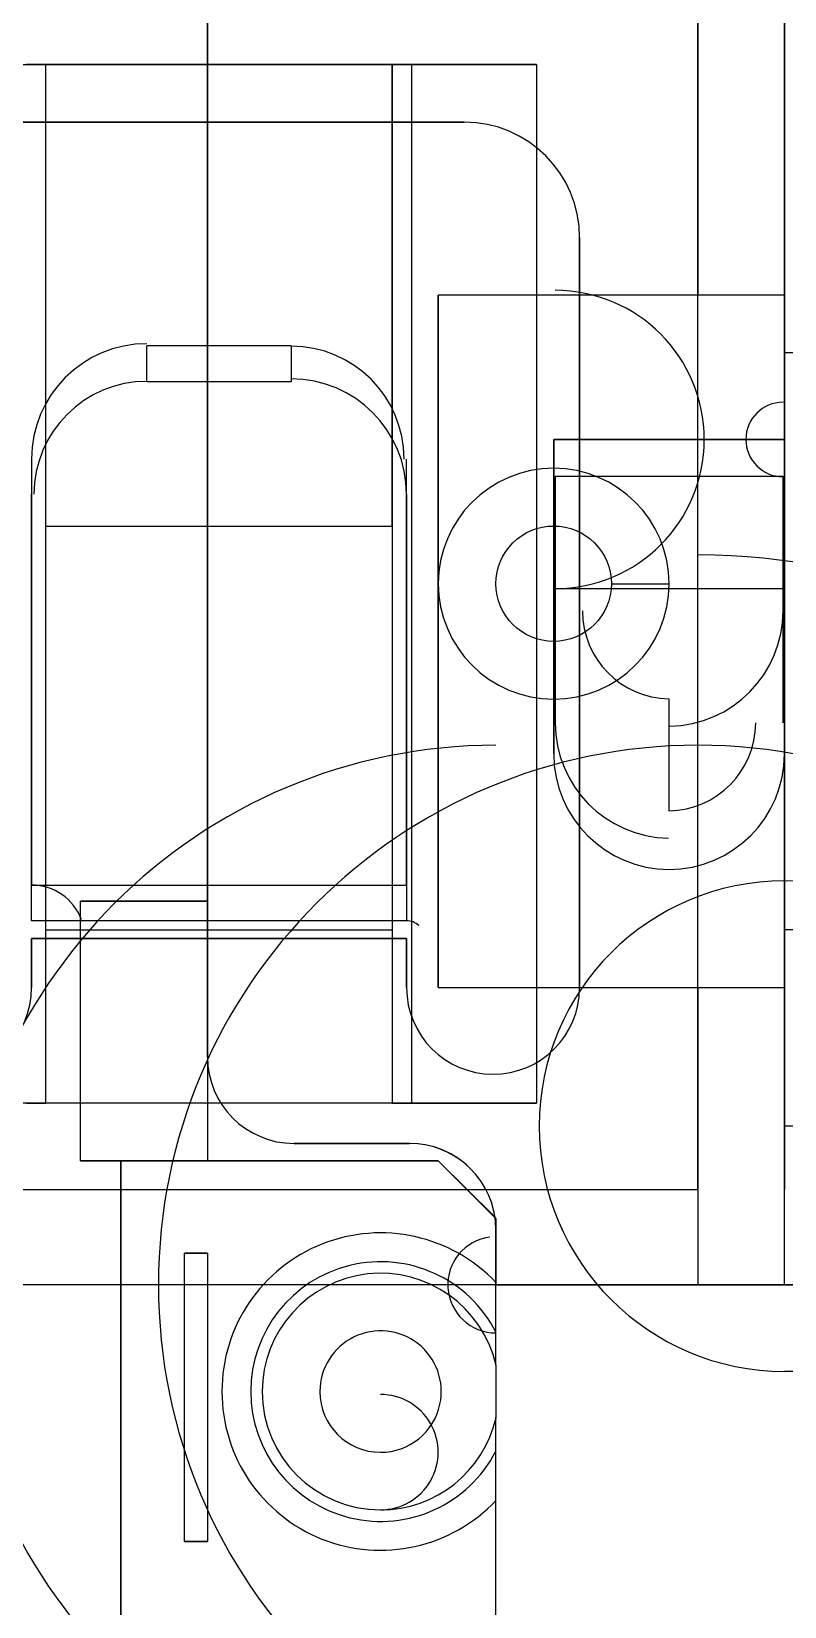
# Model space of a CAD drawing. Header units: millimetres. Extents: x 8.2 to 62.6, y 389.2 to 443.4.
# Drawn here: x 55.182 to 56.487, y 422.513 to 425.242 of the extents above; entities that cross this region are included whole.
import ezdxf

# ---------------------------------------------------------------- set-up
doc = ezdxf.new("R2010")
doc.units = ezdxf.units.MM
doc.layers.add('Feature', color=7, linetype='CONTINUOUS')

msp = doc.modelspace()

# ---------------------------------------------------------------- linework, layer by layer
at = {"layer": 'Feature'}
for p, q in [((56.3368, 423.235, -57.5983), (56.3368, 429.335, -57.5983)), ((56.3368, 423.235, -57.5983), (56.3368, 429.335, -57.5983)), ((56.4868, 429.335, -57.7483), (56.4868, 423.235, -57.7483)), ((56.4868, 429.335, -57.7483), (56.4868, 423.235, -57.7483)), ((56.3368, 427.785, -60.1183), (56.3368, 424.785, -60.1183)), ((56.3368, 427.785, -60.1183), (56.3368, 424.785, -60.1183)), ((56.4868, 424.785, -59.9683), (56.4868, 427.785, -59.9683)), ((56.4868, 424.785, -59.9683), (56.4868, 427.785, -59.9683)), ((56.4868, 424.685, -59.4533), (56.4868, 425.935, -59.4533)), ((56.4868, 424.685, -58.2533), (56.4868, 425.935, -58.2533)), ((56.4868, 424.685, -59.4533), (56.4868, 425.935, -59.4533)), ((56.4868, 424.685, -58.2533), (56.4868, 425.935, -58.2533)), ((55.4868, 423.735, -60.1183), (55.4868, 425.51, -60.1183)), ((55.4868, 423.735, -60.1183), (55.4868, 425.51, -60.1183)), ((55.4868, 423.465, -60.4333), (55.4868, 425.335, -60.4333)), ((55.4868, 423.735, -60.1683), (55.4868, 425.335, -60.1683)), ((55.4868, 423.465, -60.4333), (55.4868, 425.335, -60.4333)), ((55.4868, 423.735, -60.1683), (55.4868, 425.335, -60.1683)), ((55.4868, 425.335, -60.1333), (55.4868, 423.735, -60.1333)), ((55.4868, 425.335, -60.1333), (55.4868, 423.735, -60.1333)), ((54.9568, 425.185, -57.5983), (56.0568, 425.185, -57.5983)), ((54.9568, 425.185, -57.5983), (56.0568, 425.185, -57.5983)), ((55.2068, 425.185, -58.1983), (55.1734, 425.185, -57.7976)), ((55.2068, 425.185, -58.1983), (55.1734, 425.185, -57.7976)), ((55.2068, 424.385, -58.1983), (55.2068, 425.185, -58.1983)), ((55.2068, 425.185, -58.1983), (55.2068, 425.185, -58.5033)), ((55.8068, 425.185, -58.5033), (55.2068, 425.185, -58.5033)), ((55.8068, 425.185, -58.5033), (55.2068, 425.185, -58.5033)), ((55.2068, 424.385, -58.5033), (55.2068, 425.185, -58.5033)), ((55.2068, 425.185, -58.1983), (55.2068, 425.185, -58.5033)), ((55.2068, 424.385, -58.1983), (55.2068, 425.185, -58.1983)), ((55.2068, 424.385, -58.5033), (55.2068, 425.185, -58.5033)), ((55.8402, 425.185, -57.7976), (55.8068, 425.185, -58.1983)), ((55.8068, 424.385, -58.1983), (55.8068, 425.185, -58.1983)), ((55.8068, 425.185, -58.1983), (55.8068, 425.185, -58.5033)), ((55.8402, 425.185, -57.7976), (55.8068, 425.185, -58.1983)), ((55.8068, 424.385, -58.1983), (55.8068, 425.185, -58.1983)), ((55.8068, 425.185, -58.1983), (55.8068, 425.185, -58.5033)), ((55.8068, 425.185, -58.5033), (55.8068, 424.385, -58.5033)), ((55.8068, 425.185, -58.5033), (55.8068, 424.385, -58.5033)), ((56.0568, 425.185, -57.5983), (55.8402, 425.185, -57.7976)), ((55.8402, 425.185, -57.7976), (55.8402, 423.385, -57.7976)), ((55.8402, 425.185, -57.7976), (55.8402, 423.385, -57.7976)), ((56.0568, 425.185, -57.5983), (55.8402, 425.185, -57.7976)), ((56.0568, 425.185, -57.5983), (56.0568, 423.385, -57.5983)), ((56.0568, 425.185, -57.5983), (56.0568, 423.385, -57.5983)), ((55.9318, 425.085, -57.5733), (55.0818, 425.085, -57.5733)), ((55.0818, 425.085, -57.2733), (55.9318, 425.085, -57.2733)), ((55.9318, 425.085, -57.5733), (55.0818, 425.085, -57.5733)), ((55.0818, 425.085, -57.2733), (55.9318, 425.085, -57.2733)), ((55.9318, 425.085, -57.2733), (55.9318, 425.085, -57.5733)), ((55.9318, 425.085, -57.2733), (55.9318, 425.085, -57.5733)), ((56.1318, 423.585, -57.5733), (56.1318, 424.885, -57.5733)), ((56.1318, 424.885, -57.2733), (56.1318, 423.585, -57.2733)), ((56.1318, 423.585, -57.5733), (56.1318, 424.885, -57.5733)), ((56.1318, 424.885, -57.2733), (56.1318, 423.585, -57.2733)), ((56.1318, 424.885, -57.2733), (56.1318, 424.885, -57.5733)), ((56.1318, 424.885, -57.2733), (56.1318, 424.885, -57.5733)), ((56.3368, 424.785, -60.1183), (55.8868, 424.785, -60.1183)), ((55.8868, 424.785, -60.1183), (55.8868, 423.585, -60.1183)), ((55.8868, 424.285, -59.7233), (55.8868, 424.785, -59.7233)), ((56.4868, 424.785, -59.7233), (55.8868, 424.785, -59.7233)), ((55.8868, 424.785, -60.1183), (55.8868, 423.585, -60.1183)), ((55.8868, 424.785, -59.7233), (55.8868, 424.785, -60.1183)), ((55.8868, 424.285, -59.7233), (55.8868, 424.785, -59.7233)), ((55.8868, 424.785, -59.7233), (55.8868, 424.785, -60.1183)), ((56.3368, 424.785, -60.1183), (55.8868, 424.785, -60.1183)), ((56.4868, 424.785, -59.7233), (55.8868, 424.785, -59.7233)), ((56.4868, 424.785, -59.7233), (56.4868, 423.585, -59.7233)), ((56.4868, 424.785, -59.7233), (56.4868, 424.785, -59.9683)), ((56.4868, 424.785, -59.7233), (56.4868, 423.585, -59.7233)), ((56.4868, 424.785, -59.7233), (56.4868, 424.785, -59.9683)), ((55.6318, 424.697, -57.4798), (55.3818, 424.697, -57.4798)), ((55.3818, 424.635, -57.7733), (55.3818, 424.697, -57.4798)), ((55.6318, 424.697, -57.4798), (55.3818, 424.697, -57.4798)), ((55.3818, 424.635, -57.7733), (55.3818, 424.697, -57.4798)), ((55.6318, 424.697, -57.4798), (55.6318, 424.635, -57.7733)), ((55.6318, 424.697, -57.4798), (55.6318, 424.635, -57.7733)), ((56.4868, 424.685, -59.4033), (56.4868, 424.685, -59.4533)), ((56.4868, 423.685, -59.4033), (56.4868, 424.685, -59.4033)), ((56.4868, 423.685, -58.3033), (56.4868, 424.685, -58.3033)), ((56.4868, 424.685, -58.3033), (56.4868, 424.685, -58.2533)), ((57.8618, 424.685, -59.4533), (56.4868, 424.685, -59.4533)), ((57.9118, 424.685, -59.4033), (56.4868, 424.685, -59.4033)), ((56.4868, 424.685, -59.4033), (56.4868, 424.685, -59.4533)), ((57.8618, 424.685, -59.4533), (56.4868, 424.685, -59.4533)), ((56.4868, 423.685, -59.4033), (56.4868, 424.685, -59.4033)), ((57.9118, 424.685, -59.4033), (56.4868, 424.685, -59.4033)), ((57.9118, 424.685, -58.3033), (56.4868, 424.685, -58.3033)), ((56.4868, 423.685, -58.3033), (56.4868, 424.685, -58.3033)), ((56.4868, 424.685, -58.3033), (56.4868, 424.685, -58.2533)), ((57.9118, 424.685, -58.3033), (56.4868, 424.685, -58.3033)), ((57.8618, 424.685, -58.2533), (56.4868, 424.685, -58.2533)), ((57.8618, 424.685, -58.2533), (56.4868, 424.685, -58.2533)), ((55.6318, 424.635, -57.7733), (55.3818, 424.635, -57.7733)), ((55.6318, 424.635, -57.7733), (55.3818, 424.635, -57.7733)), ((56.0893, 424.535, -60.4333), (56.0868, 424.535, -60.4333)), ((56.0868, 424.535, -60.4333), (56.0868, 423.99, -60.4333)), ((56.0868, 423.99, -60.1333), (56.0868, 424.535, -60.1333)), ((56.0868, 424.535, -60.1333), (56.0893, 424.535, -60.1333)), ((56.0868, 424.535, -60.1333), (56.0893, 424.535, -60.1333)), ((56.0868, 424.535, -60.1333), (56.0868, 424.535, -60.4333)), ((56.0893, 424.535, -60.4333), (56.0868, 424.535, -60.4333)), ((56.0868, 424.535, -60.1333), (56.0868, 424.535, -60.4333)), ((56.0868, 423.99, -60.1333), (56.0868, 424.535, -60.1333)), ((56.0868, 424.535, -60.4333), (56.0868, 423.99, -60.4333)), ((56.4843, 424.535, -60.4333), (56.0893, 424.535, -60.4333)), ((56.0893, 424.535, -60.1333), (56.4843, 424.535, -60.1333)), ((56.0893, 424.535, -60.1333), (56.0893, 424.535, -60.4333)), ((56.4843, 424.535, -60.4333), (56.0893, 424.535, -60.4333)), ((56.0893, 424.535, -60.1333), (56.0893, 424.535, -60.4333)), ((56.0893, 424.535, -60.1333), (56.4843, 424.535, -60.1333)), ((56.4868, 424.535, -60.4333), (56.4843, 424.535, -60.4333)), ((56.4843, 424.535, -60.1333), (56.4868, 424.535, -60.1333)), ((56.4868, 424.535, -60.4333), (56.4843, 424.535, -60.4333)), ((56.4843, 424.535, -60.1333), (56.4868, 424.535, -60.1333)), ((56.4843, 424.535, -60.1333), (56.4843, 424.535, -60.4333)), ((56.4843, 424.535, -60.1333), (56.4843, 424.535, -60.4333)), ((56.4868, 423.99, -60.4333), (56.4868, 424.535, -60.4333)), ((56.4868, 424.535, -60.1333), (56.4868, 423.99, -60.1333)), ((56.4868, 424.535, -60.1333), (56.4868, 423.99, -60.1333)), ((56.4868, 424.535, -60.1333), (56.4868, 424.535, -60.4333)), ((56.4868, 423.99, -60.4333), (56.4868, 424.535, -60.4333)), ((56.4868, 424.535, -60.1333), (56.4868, 424.535, -60.4333)), ((55.1818, 424.501, -57.4386), (55.1818, 423.762, -57.283)), ((55.1818, 424.501, -57.4386), (55.1818, 424.44, -57.7321)), ((55.1818, 424.501, -57.4386), (55.1818, 423.762, -57.283)), ((55.1818, 424.501, -57.4386), (55.1818, 424.44, -57.7321)), ((55.8318, 423.762, -57.283), (55.8318, 424.501, -57.4386)), ((55.8318, 424.44, -57.7321), (55.8318, 424.501, -57.4386)), ((55.8318, 423.762, -57.283), (55.8318, 424.501, -57.4386)), ((55.8318, 424.44, -57.7321), (55.8318, 424.501, -57.4386)), ((56.4843, 424.471, -60.1097), (56.0893, 424.471, -60.1097)), ((56.0893, 424.471, -60.1097), (56.0893, 424.238, -59.9126)), ((56.0893, 424.471, -60.1097), (56.0893, 424.238, -59.9126)), ((56.4843, 424.471, -60.1097), (56.0893, 424.471, -60.1097)), ((56.4843, 424.238, -59.9126), (56.4843, 424.471, -60.1097)), ((56.4843, 424.238, -59.9126), (56.4843, 424.471, -60.1097)), ((55.1818, 423.701, -57.5765), (55.1818, 424.44, -57.7321)), ((55.1818, 423.701, -57.5765), (55.1818, 424.44, -57.7321)), ((55.8318, 424.44, -57.7321), (55.8318, 423.701, -57.5765)), ((55.8318, 424.44, -57.7321), (55.8318, 423.701, -57.5765)), ((55.2068, 423.685, -58.1983), (55.2068, 424.385, -58.1983)), ((55.2068, 424.385, -58.5033), (55.8068, 424.385, -58.5033)), ((55.2068, 424.385, -58.1983), (55.2068, 424.385, -58.5033)), ((55.2068, 424.385, -58.5033), (55.8068, 424.385, -58.5033)), ((55.2068, 424.385, -58.1983), (55.2068, 424.385, -58.5033)), ((55.2068, 424.385, -58.1983), (55.8068, 424.385, -58.1983)), ((55.2068, 424.385, -58.1983), (55.8068, 424.385, -58.1983)), ((55.2068, 423.685, -58.1983), (55.2068, 424.385, -58.1983)), ((55.8068, 424.385, -58.1983), (55.8068, 423.685, -58.1983)), ((55.8068, 424.385, -58.5033), (55.8068, 424.385, -58.1983)), ((55.8068, 424.385, -58.5033), (55.8068, 424.385, -58.1983)), ((55.8068, 424.385, -58.1983), (55.8068, 423.685, -58.1983)), ((55.8868, 423.585, -59.7233), (55.8868, 424.285, -59.7233)), ((55.8868, 423.585, -59.7233), (55.8868, 424.285, -59.7233)), ((56.1868, 424.285, -59.3683), (56.2868, 424.285, -59.4683)), ((56.1868, 424.285, -59.3683), (56.2868, 424.285, -59.4683)), ((56.0893, 424.044, -60.1415), (56.0893, 424.277, -60.3386)), ((56.0893, 424.044, -60.1415), (56.0893, 424.277, -60.3386)), ((56.0893, 424.277, -60.3386), (56.4843, 424.277, -60.3386)), ((56.0893, 424.277, -60.3386), (56.4843, 424.277, -60.3386)), ((56.4843, 424.277, -60.3386), (56.4843, 424.044, -60.1415)), ((56.4843, 424.277, -60.3386), (56.4843, 424.044, -60.1415)), ((56.0893, 424.238, -59.9126), (56.0893, 424.044, -60.1415)), ((56.0893, 424.238, -59.9126), (56.0893, 424.044, -60.1415)), ((56.4843, 424.044, -60.1415), (56.4843, 424.238, -59.9126)), ((56.4843, 424.044, -60.1415), (56.4843, 424.238, -59.9126)), ((56.0868, 424.085, -59.7233), (56.0868, 424.085, -59.4683)), ((56.0868, 424.085, -59.7233), (56.0868, 424.085, -59.4683)), ((56.2868, 423.891, -60.0123), (56.2868, 424.085, -59.7833)), ((56.2868, 423.891, -60.0123), (56.2868, 424.085, -59.7833)), ((56.0868, 423.99, -60.4333), (56.0868, 423.99, -60.1333)), ((56.0868, 423.99, -60.4333), (56.0868, 423.99, -60.1333)), ((56.4868, 423.99, -60.1333), (56.4868, 423.99, -60.4333)), ((56.4868, 423.99, -60.1333), (56.4868, 423.99, -60.4333)), ((55.1818, 423.701, -57.5765), (55.1818, 423.762, -57.283)), ((55.8318, 423.762, -57.283), (55.1818, 423.762, -57.283)), ((55.8318, 423.762, -57.283), (55.1818, 423.762, -57.283)), ((55.1818, 423.701, -57.5765), (55.1818, 423.762, -57.283)), ((55.8318, 423.762, -57.283), (55.8318, 423.701, -57.5765)), ((55.8318, 423.762, -57.283), (55.8318, 423.701, -57.5765)), ((55.4868, 423.735, -60.0233), (55.2668, 423.735, -60.0233)), ((55.2668, 423.735, -60.1683), (55.2668, 423.735, -60.0233)), ((55.2668, 423.735, -60.1683), (55.4868, 423.735, -60.1683)), ((55.2668, 423.735, -60.1683), (55.4868, 423.735, -60.1683)), ((55.2668, 423.285, -60.1683), (55.2668, 423.735, -60.1683)), ((55.2668, 423.285, -60.0233), (55.2668, 423.735, -60.0233)), ((55.4868, 423.735, -60.0233), (55.2668, 423.735, -60.0233)), ((55.2668, 423.285, -60.1683), (55.2668, 423.735, -60.1683)), ((55.2668, 423.735, -60.1683), (55.2668, 423.735, -60.0233)), ((55.2668, 423.285, -60.0233), (55.2668, 423.735, -60.0233)), ((55.4868, 423.735, -60.1333), (55.4868, 423.465, -60.1333)), ((55.4868, 423.735, -60.1683), (55.4868, 423.735, -60.1333)), ((55.4868, 423.735, -60.1333), (55.4868, 423.735, -60.1183)), ((55.4868, 423.735, -60.1183), (55.4868, 423.735, -60.0233)), ((55.4868, 423.735, -60.1683), (55.4868, 423.735, -60.1333)), ((55.4868, 423.735, -60.1333), (55.4868, 423.735, -60.1183)), ((55.4868, 423.735, -60.1333), (55.4868, 423.465, -60.1333)), ((55.4868, 423.735, -60.1183), (55.4868, 423.285, -60.1183)), ((55.4868, 423.735, -60.0233), (55.4868, 423.285, -60.0233)), ((55.4868, 423.735, -60.0233), (55.4868, 423.285, -60.0233)), ((55.4868, 423.735, -60.1183), (55.4868, 423.735, -60.0233)), ((55.4868, 423.735, -60.1183), (55.4868, 423.285, -60.1183)), ((55.8318, 423.701, -57.5765), (55.1818, 423.701, -57.5765)), ((55.8318, 423.701, -57.5765), (55.1818, 423.701, -57.5765)), ((55.2068, 423.385, -58.1983), (55.2068, 423.685, -58.1983)), ((55.2068, 423.685, -58.5033), (55.8068, 423.685, -58.5033)), ((55.2068, 423.385, -58.5033), (55.2068, 423.685, -58.5033)), ((55.2068, 423.685, -58.1983), (55.8068, 423.685, -58.1983)), ((55.2068, 423.685, -58.1983), (55.8068, 423.685, -58.1983)), ((55.2068, 423.685, -58.1983), (55.2068, 423.685, -58.5033)), ((55.2068, 423.685, -58.5033), (55.8068, 423.685, -58.5033)), ((55.2068, 423.685, -58.1983), (55.2068, 423.685, -58.5033)), ((55.2068, 423.385, -58.1983), (55.2068, 423.685, -58.1983)), ((55.2068, 423.385, -58.5033), (55.2068, 423.685, -58.5033)), ((55.8068, 423.685, -58.1983), (55.8068, 423.385, -58.1983)), ((55.8068, 423.685, -58.5033), (55.8068, 423.385, -58.5033)), ((55.8068, 423.685, -58.5033), (55.8068, 423.685, -58.1983)), ((55.8068, 423.685, -58.1983), (55.8068, 423.385, -58.1983)), ((55.8068, 423.685, -58.5033), (55.8068, 423.685, -58.1983)), ((55.8068, 423.685, -58.5033), (55.8068, 423.385, -58.5033)), ((56.4868, 423.685, -59.4533), (56.4868, 423.685, -59.4033)), ((56.4868, 423.345, -59.4533), (56.4868, 423.685, -59.4533)), ((56.4868, 423.345, -58.2533), (56.4868, 423.685, -58.2533)), ((56.4868, 423.685, -58.2533), (56.4868, 423.685, -58.3033)), ((57.9118, 423.685, -59.4033), (56.4868, 423.685, -59.4033)), ((57.8618, 423.685, -59.4533), (56.4868, 423.685, -59.4533)), ((56.4868, 423.685, -59.4533), (56.4868, 423.685, -59.4033)), ((57.9118, 423.685, -59.4033), (56.4868, 423.685, -59.4033)), ((56.4868, 423.345, -59.4533), (56.4868, 423.685, -59.4533)), ((57.8618, 423.685, -59.4533), (56.4868, 423.685, -59.4533)), ((56.4868, 423.345, -58.2533), (56.4868, 423.685, -58.2533)), ((57.8618, 423.685, -58.2533), (56.4868, 423.685, -58.2533)), ((57.9118, 423.685, -58.3033), (56.4868, 423.685, -58.3033)), ((56.4868, 423.685, -58.2533), (56.4868, 423.685, -58.3033)), ((57.8618, 423.685, -58.2533), (56.4868, 423.685, -58.2533)), ((57.9118, 423.685, -58.3033), (56.4868, 423.685, -58.3033)), ((55.1818, 423.585, -57.5733), (55.1818, 423.67, -57.5733)), ((55.1818, 423.67, -57.5733), (55.8318, 423.67, -57.5733)), ((55.8318, 423.67, -57.2733), (55.1818, 423.67, -57.2733)), ((55.1818, 423.67, -57.2733), (55.1818, 423.585, -57.2733)), ((55.1818, 423.67, -57.2733), (55.1818, 423.585, -57.2733)), ((55.1818, 423.67, -57.2733), (55.1818, 423.67, -57.5733)), ((55.1818, 423.585, -57.5733), (55.1818, 423.67, -57.5733)), ((55.1818, 423.67, -57.2733), (55.1818, 423.67, -57.5733)), ((55.8318, 423.67, -57.2733), (55.1818, 423.67, -57.2733)), ((55.1818, 423.67, -57.5733), (55.8318, 423.67, -57.5733)), ((55.8318, 423.67, -57.5733), (55.8318, 423.585, -57.5733)), ((55.8318, 423.585, -57.2733), (55.8318, 423.67, -57.2733)), ((55.8318, 423.67, -57.2733), (55.8318, 423.67, -57.5733)), ((55.8318, 423.67, -57.5733), (55.8318, 423.585, -57.5733)), ((55.8318, 423.67, -57.2733), (55.8318, 423.67, -57.5733)), ((55.8318, 423.585, -57.2733), (55.8318, 423.67, -57.2733)), ((55.1818, 423.585, -57.2733), (55.1818, 423.585, -57.5733)), ((55.1818, 423.585, -57.2733), (55.1818, 423.585, -57.5733)), ((55.8318, 423.585, -57.2733), (55.8318, 423.585, -57.5733)), ((55.8318, 423.585, -57.2733), (55.8318, 423.585, -57.5733)), ((55.8868, 423.585, -60.1183), (56.3368, 423.585, -60.1183)), ((55.8868, 423.585, -59.7233), (56.4868, 423.585, -59.7233)), ((55.8868, 423.585, -60.1183), (56.3368, 423.585, -60.1183)), ((55.8868, 423.585, -60.1183), (55.8868, 423.585, -59.7233)), ((55.8868, 423.585, -59.7233), (56.4868, 423.585, -59.7233)), ((55.8868, 423.585, -60.1183), (55.8868, 423.585, -59.7233)), ((56.1318, 423.585, -57.2733), (56.1318, 423.585, -57.5733)), ((56.1318, 423.585, -57.2733), (56.1318, 423.585, -57.5733)), ((56.3368, 423.585, -60.1183), (56.3368, 423.07, -60.1183)), ((56.3368, 423.585, -60.1183), (56.3368, 423.07, -60.1183)), ((56.4868, 423.07, -59.9683), (56.4868, 423.585, -59.9683)), ((56.4868, 423.585, -59.7233), (56.4868, 423.585, -59.9683)), ((56.4868, 423.585, -59.7233), (56.4868, 423.585, -59.9683)), ((56.4868, 423.07, -59.9683), (56.4868, 423.585, -59.9683)), ((55.4868, 423.465, -60.4333), (55.4868, 423.465, -60.1333)), ((55.4868, 423.465, -60.4333), (55.4868, 423.465, -60.1333)), ((56.0568, 423.385, -57.5983), (54.9568, 423.385, -57.5983)), ((56.0568, 423.385, -57.5983), (54.9568, 423.385, -57.5983)), ((55.1734, 423.385, -57.7976), (55.2068, 423.385, -58.1983)), ((55.1734, 423.385, -57.7976), (55.2068, 423.385, -58.1983)), ((55.8068, 423.385, -58.5033), (55.2068, 423.385, -58.5033)), ((55.2068, 423.385, -58.5033), (55.2068, 423.385, -58.1983)), ((55.8068, 423.385, -58.5033), (55.2068, 423.385, -58.5033)), ((55.2068, 423.385, -58.5033), (55.2068, 423.385, -58.1983)), ((55.8068, 423.385, -58.1983), (55.8402, 423.385, -57.7976)), ((55.8068, 423.385, -58.1983), (55.8402, 423.385, -57.7976)), ((55.8068, 423.385, -58.1983), (55.8068, 423.385, -58.5033)), ((55.8068, 423.385, -58.1983), (55.8068, 423.385, -58.5033)), ((55.8402, 423.385, -57.7976), (56.0568, 423.385, -57.5983)), ((55.8402, 423.385, -57.7976), (56.0568, 423.385, -57.5983)), ((57.8618, 423.345, -59.4533), (56.4868, 423.345, -59.4533)), ((57.8618, 423.345, -59.4533), (56.4868, 423.345, -59.4533)), ((57.8618, 423.345, -58.2533), (56.4868, 423.345, -58.2533)), ((57.8618, 423.345, -58.2533), (56.4868, 423.345, -58.2533)), ((55.8368, 423.315, -60.4333), (55.6368, 423.315, -60.4333)), ((55.6368, 423.315, -60.1333), (55.8368, 423.315, -60.1333)), ((55.6368, 423.315, -60.1333), (55.8368, 423.315, -60.1333)), ((55.6368, 423.315, -60.4333), (55.6368, 423.315, -60.1333)), ((55.8368, 423.315, -60.4333), (55.6368, 423.315, -60.4333)), ((55.6368, 423.315, -60.4333), (55.6368, 423.315, -60.1333)), ((55.8368, 423.315, -60.4333), (55.8368, 423.315, -60.1333)), ((55.8368, 423.315, -60.4333), (55.8368, 423.315, -60.1333)), ((55.3368, 423.285, -60.1683), (55.2668, 423.285, -60.1683)), ((55.2668, 423.285, -60.0233), (55.4868, 423.285, -60.0233)), ((55.3368, 423.285, -60.1683), (55.2668, 423.285, -60.1683)), ((55.2668, 423.285, -60.1683), (55.2668, 423.285, -60.0233)), ((55.2668, 423.285, -60.0233), (55.4868, 423.285, -60.0233)), ((55.2668, 423.285, -60.1683), (55.2668, 423.285, -60.0233)), ((55.3368, 423.285, -60.1683), (55.3368, 422.135, -60.1683)), ((55.3368, 422.135, -60.3683), (55.3368, 423.285, -60.3683)), ((55.8868, 423.285, -60.3683), (55.3368, 423.285, -60.3683)), ((55.3368, 423.285, -60.3683), (55.3368, 423.285, -60.1683)), ((55.3368, 422.135, -60.3683), (55.3368, 423.285, -60.3683)), ((55.3368, 423.285, -60.1683), (55.3368, 422.135, -60.1683)), ((55.8868, 423.285, -60.3683), (55.3368, 423.285, -60.3683)), ((55.3368, 423.285, -60.3683), (55.3368, 423.285, -60.1683)), ((55.4868, 423.285, -60.1183), (55.8868, 423.285, -60.1183)), ((55.4868, 423.285, -60.0233), (55.4868, 423.285, -60.1183)), ((55.4868, 423.285, -60.1183), (55.8868, 423.285, -60.1183)), ((55.4868, 423.285, -60.0233), (55.4868, 423.285, -60.1183)), ((55.9853, 423.187, -60.3683), (55.8868, 423.285, -60.3683)), ((55.9853, 423.187, -60.3683), (55.8868, 423.285, -60.3683)), ((55.8868, 423.285, -60.1183), (55.8868, 423.285, -60.3683)), ((55.8868, 423.285, -60.1183), (55.9868, 423.185, -60.1183)), ((55.8868, 423.285, -60.1183), (55.9868, 423.185, -60.1183)), ((55.8868, 423.285, -60.1183), (55.8868, 423.285, -60.3683)), ((54.7868, 423.235, -57.5983), (56.3368, 423.235, -57.5983)), ((54.7868, 423.235, -57.5983), (56.3368, 423.235, -57.5983)), ((55.9868, 423.185, -60.1333), (55.9853, 423.187, -60.1333)), ((55.9853, 423.187, -60.3683), (55.9853, 423.187, -60.1333)), ((55.9853, 423.187, -60.3683), (55.9853, 423.187, -60.1333)), ((55.9868, 423.185, -60.1333), (55.9853, 423.187, -60.1333)), ((55.9868, 423.185, -60.1333), (55.9868, 423.07, -60.1333)), ((55.9868, 423.185, -60.1333), (55.9868, 423.185, -60.1183)), ((55.9868, 423.07, -60.1183), (55.9868, 423.185, -60.1183)), ((55.9868, 423.185, -60.1333), (55.9868, 423.07, -60.1333)), ((55.9868, 423.185, -60.1333), (55.9868, 423.185, -60.1183)), ((55.9868, 423.07, -60.1183), (55.9868, 423.185, -60.1183)), ((55.9868, 423.165, -60.4333), (55.9868, 423.07, -60.4333)), ((55.9868, 423.074, -60.3683), (55.9868, 423.165, -60.3683)), ((55.9868, 423.165, -60.3683), (55.9868, 423.165, -60.4333)), ((55.9868, 423.165, -60.4333), (55.9868, 423.07, -60.4333)), ((55.9868, 423.165, -60.3683), (55.9868, 423.165, -60.4333)), ((55.9868, 423.074, -60.3683), (55.9868, 423.165, -60.3683)), ((55.4468, 423.125, -59.3233), (55.4468, 423.125, -59.5033)), ((55.4468, 423.125, -59.3233), (55.4868, 423.125, -59.3233)), ((55.4868, 423.125, -59.5033), (55.4468, 423.125, -59.5033)), ((55.4468, 422.625, -59.3233), (55.4468, 423.125, -59.3233)), ((55.4468, 423.125, -59.3233), (55.4468, 423.125, -59.5033)), ((55.4468, 422.625, -59.5033), (55.4468, 423.125, -59.5033)), ((55.4468, 422.625, -59.3233), (55.4468, 423.125, -59.3233)), ((55.4468, 423.125, -59.3233), (55.4868, 423.125, -59.3233)), ((55.4468, 422.625, -59.5033), (55.4468, 423.125, -59.5033)), ((55.4868, 423.125, -59.5033), (55.4468, 423.125, -59.5033)), ((55.4868, 423.125, -59.3233), (55.4868, 423.125, -59.5033)), ((55.4868, 423.125, -59.3233), (55.4868, 422.625, -59.3233)), ((55.4868, 423.125, -59.5033), (55.4868, 422.625, -59.5033)), ((55.4868, 423.125, -59.3233), (55.4868, 423.125, -59.5033)), ((55.4868, 423.125, -59.3233), (55.4868, 422.625, -59.3233)), ((55.4868, 423.125, -59.5033), (55.4868, 422.625, -59.5033)), ((61.0368, 423.07, -57.5733), (54.3368, 423.07, -57.5733)), ((61.3368, 423.07, -57.2733), (54.3368, 423.07, -57.2733)), ((61.3368, 423.07, -57.2733), (54.3368, 423.07, -57.2733)), ((61.0368, 423.07, -57.5733), (54.3368, 423.07, -57.5733)), ((55.9868, 423.07, -60.3709), (55.9868, 423.074, -60.3683)), ((55.9868, 423.07, -60.3709), (55.9868, 423.074, -60.3683)), ((57.5865, 423.07, -60.4333), (55.9868, 423.07, -60.4333)), ((55.9868, 423.07, -60.1333), (57.5865, 423.07, -60.1333)), ((55.9868, 423.07, -60.1333), (57.5865, 423.07, -60.1333)), ((57.5865, 423.07, -60.4333), (55.9868, 423.07, -60.4333)), ((55.9868, 423.07, -60.3709), (55.9868, 423.07, -60.4333)), ((55.9868, 423.07, -60.3709), (55.9868, 423.07, -60.4333)), ((56.3368, 423.07, -60.1183), (55.9868, 423.07, -60.1183)), ((56.3368, 423.07, -60.1183), (55.9868, 423.07, -60.1183)), ((55.9868, 422.987, -60.4306), (55.9868, 422.988, -60.4183)), ((55.9868, 422.987, -60.4306), (55.9868, 422.988, -60.4183)), ((56.4868, 422.92, -59.0283), (56.4868, 422.92, -58.6783)), ((58.1868, 422.92, -59.0283), (56.4868, 422.92, -59.0283)), ((58.1368, 422.92, -58.6783), (56.4868, 422.92, -58.6783)), ((56.4868, 422.92, -59.0283), (56.4868, 422.92, -58.6783)), ((58.1868, 422.92, -59.0283), (56.4868, 422.92, -59.0283)), ((58.1368, 422.92, -58.6783), (56.4868, 422.92, -58.6783)), ((55.9868, 422.672, -60.3683), (55.9868, 422.697, -60.3683)), ((55.9868, 422.672, -60.3683), (55.9868, 422.697, -60.3683)), ((55.9868, 422.135, -60.3683), (55.9868, 422.672, -60.3683)), ((55.9868, 422.135, -60.3683), (55.9868, 422.672, -60.3683)), ((55.4468, 422.625, -59.5033), (55.4468, 422.625, -59.3233)), ((55.4468, 422.625, -59.3233), (55.4868, 422.625, -59.3233)), ((55.4468, 422.625, -59.5033), (55.4468, 422.625, -59.3233)), ((55.4868, 422.625, -59.5033), (55.4468, 422.625, -59.5033)), ((55.4468, 422.625, -59.3233), (55.4868, 422.625, -59.3233)), ((55.4868, 422.625, -59.5033), (55.4468, 422.625, -59.5033)), ((55.4868, 422.625, -59.3233), (55.4868, 422.625, -59.5033)), ((55.4868, 422.625, -59.3233), (55.4868, 422.625, -59.5033))]:
    msp.add_line(p, q, dxfattribs=at)
msp.add_circle((56.0868, 424.285), 0.1, dxfattribs=at)
msp.add_circle((56.0868, 424.285), 0.1, dxfattribs=at)
for centre, radius, start, end in [((55.9318, 424.885, -57.5733), 0.2, 0, 90), ((55.9318, 424.885, -57.2733), 0.2, 0, 90), ((55.9318, 424.885, -57.2733), 0.2, 0, 90), ((55.9318, 424.885, -57.5733), 0.2, 0, 90), ((56.3368, 424.785, -59.9683), 0.15, 0, 0), ((56.3368, 424.785, -59.9683), 0.15, 0, 0), ((56.0893, 424.535, -60.0333), 0.2585, -90, 90), ((56.0893, 424.535, -60.0333), 0.2585, -90, 90), ((55.3818, 424.501, -57.4386), 0.2, 90, -180), ((55.3818, 424.501, -57.4386), 0.2, 90, -180), ((55.6318, 424.501, -57.4386), 0.1957, 0, 90), ((55.6318, 424.501, -57.4386), 0.1957, 0, 90), ((55.3818, 424.44, -57.7321), 0.1957, 90, 180), ((55.3818, 424.44, -57.7321), 0.1957, 90, 180), ((55.6318, 424.44, -57.7321), 0.2, 0, 90), ((55.6318, 424.44, -57.7321), 0.2, 0, 90), ((56.4843, 424.535, -60.0333), 0.0645, 90, -90), ((56.4843, 424.535, -60.0333), 0.0645, 90, -90), ((56.0893, 424.535, -60.0333), 5.00222e-12, 90, -90), ((56.0893, 424.535, -60.0333), 5.00222e-12, 90, -90), ((56.4843, 424.535, -60.0333), 3.41061e-12, 90, -90), ((56.4843, 424.535, -60.0333), 3.41061e-12, 90, -90), ((56.0868, 424.285, -59.4683), 0.2, 0, -90), ((56.0868, 424.285, -59.7233), 0.2, -90, 180), ((56.0868, 424.285, -59.4683), 0.2, 0, -90), ((56.0868, 424.285, -59.7233), 0.2, -90, 180), ((56.3368, 423.235, -58.6983), 1.1, -90, 89.9492), ((56.3368, 423.235, -58.6983), 1.1, -90, 89.9492), ((54.7868, 423.07, -58.5333), 1.235, -90, -90), ((54.7868, 423.07, -58.5333), 1.235, -90, -90), ((55.9868, 423.07, -59.1783), 1.255, -90, -90), ((55.9868, 423.07, -59.1783), 1.255, -90, -90), ((56.0868, 424.285, -59.7233), 0.2, 180, -90), ((56.0868, 424.285, -59.7233), 0.2, 180, -90), ((56.0868, 424.285, -59.4683), 0.2, -90, 0), ((56.0868, 424.285, -59.4683), 0.2, -90, 0), ((56.2893, 424.238, -59.9126), 0.1526, -180, -90.9384), ((56.2893, 424.238, -59.9126), 0.1526, -180, -90.9384), ((56.2843, 424.238, -59.9126), 0.2, -89.0616, 0), ((56.2843, 424.238, -59.9126), 0.2, -89.0616, 0), ((56.2893, 424.044, -60.1415), 0.2, -180, -90.9384), ((56.2893, 424.044, -60.1415), 0.2, -180, -90.9384), ((56.2843, 424.044, -60.1415), 0.1526, -89.0616, 0), ((56.2843, 424.044, -60.1415), 0.1526, -89.0616, 0), ((54.8368, 423.07, -58.5283), 0.9547, -90, -90), ((54.8368, 423.07, -58.5283), 0.9547, -90, -90), ((55.9868, 423.07, -59.1833), 0.935, 90, -90), ((55.9868, 423.07, -59.1783), 0.935, -90, -90), ((55.9868, 423.07, -59.1783), 0.935, -90, -90), ((55.9868, 423.07, -59.1833), 0.935, 90, -90), ((56.3368, 423.07, -59.1833), 0.935, 0, -90), ((56.3368, 423.07, -59.1833), 0.935, 0, -90), ((56.2868, 423.99, -60.4333), 0.2, 180, 0), ((56.2868, 423.99, -60.1333), 0.2, 180, 0), ((56.2868, 423.99, -60.4333), 0.2, 180, 0), ((56.2868, 423.99, -60.1333), 0.2, 180, 0), ((55.1818, 423.67, -57.7233), 0.0927, 20.7541, 90), ((55.1818, 423.67, -57.7233), 0.0927, 20.7541, 90), ((56.4868, 423.345, -59.0283), 0.425, 0, -90), ((56.4868, 423.345, -59.0283), 0.425, 0, -90), ((55.8318, 423.67, -57.7233), 0.0309, 47.1858, 90), ((55.8318, 423.67, -57.7233), 0.0309, 47.1858, 90), ((55.1818, 423.67, -57.7233), 1.09785e-12, 34.7186, 90), ((55.1818, 423.67, -57.7233), 1.09785e-12, 34.7186, 90), ((55.8318, 423.67, -57.7233), 2.86778e-12, 19.692, 90), ((55.8318, 423.67, -57.7233), 2.86778e-12, 19.692, 90), ((55.0318, 423.585, -57.5733), 0.15, 180, 0), ((55.0318, 423.585, -57.2733), 0.15, 180, 0), ((55.0318, 423.585, -57.5733), 0.15, 180, 0), ((55.0318, 423.585, -57.2733), 0.15, 180, 0), ((55.9818, 423.585, -57.5733), 0.15, -180, 0), ((55.9818, 423.585, -57.2733), 0.15, 180, 0), ((55.9818, 423.585, -57.5733), 0.15, -180, 0), ((55.9818, 423.585, -57.2733), 0.15, 180, 0), ((56.3368, 423.585, -59.9683), 0, 0, 0), ((56.3368, 423.585, -59.9683), 0, 0, 0), ((54.8368, 423.07, -58.5283), 0.3957, -90, -90), ((54.8368, 423.07, -58.5283), 0.3957, -90, -90), ((55.6368, 423.465, -60.4333), 0.15, 180, -90), ((55.6368, 423.465, -60.1333), 0.15, 180, -90), ((55.6368, 423.465, -60.4333), 0.15, 180, -90), ((55.6368, 423.465, -60.1333), 0.15, 180, -90), ((55.9868, 423.07, -59.1783), 0.3987, -90, -90), ((55.9868, 423.07, -59.1783), 0.3987, -90, -90), ((55.9868, 423.07, -59.1783), 0.3987, -90, -90), ((55.9868, 423.07, -59.1783), 0.3987, -90, -90), ((56.3368, 423.235, -57.7483), 0.15, 0, 0), ((56.3368, 423.235, -57.7483), 0.15, 0, 0), ((56.4868, 423.345, -58.6783), 7.10543e-15, 0, -90), ((56.4868, 423.345, -58.6783), 7.10543e-15, 0, -90), ((55.8368, 423.165, -60.4333), 0.15, 0, 90), ((55.8368, 423.165, -60.1333), 0.15, 8.2628, 90), ((55.8368, 423.165, -60.4333), 0.15, 0, 90), ((55.8368, 423.165, -60.1333), 0.15, 8.2628, 90), ((56.4868, 423.235, -58.6983), 0.95, -90, 0), ((56.4868, 423.235, -58.6983), 0.95, -90, 0), ((55.8368, 423.165, -60.3683), 0.15, 0, 8.2628), ((55.8368, 423.165, -60.3683), 0.15, 0, 8.2628), ((55.7868, 422.885, -60.3683), 0.275, 43.3418, -43.3418), ((55.7868, 422.885, -60.3683), 0.275, 43.3418, -43.3418), ((55.9868, 423.07, -59.1783), 0.0834, -90, -90), ((55.9868, 423.07, -59.1783), 0.0834, -90, -90), ((55.9868, 423.07, -59.1783), 0.0834, 97.1589, -90), ((55.9868, 423.07, -59.1783), 0.0834, 97.1589, -90), ((55.7868, 422.885, -60.4183), 0.225, 27.2661, -27.2661), ((55.7868, 422.885, -60.4183), 0.225, 27.2661, -27.2661), ((55.7868, 422.885, -60.7887), 0.2051, 12.7889, 180), ((55.7868, 422.885, -60.7887), 0.2051, 12.7889, 180), ((55.9868, 423.07, -59.1783), 0.000000000259, -91.4993, -90), ((55.9868, 423.07, -59.1783), 0.000000000259, -91.4993, -90), ((56.3368, 423.07, -59.9683), 0, 0, 0), ((56.3368, 423.07, -59.9683), 0, 0, 0), ((56.4868, 423.07, -59.1833), 0, -90, 0), ((56.4868, 423.07, -59.1833), 0, -90, 0), ((55.7868, 422.885, -60.8833), 0.1052, -12.1415, 179.985), ((55.7868, 422.885, -60.8833), 0.1052, -12.1415, 179.985), ((55.7868, 422.885, -60.7887), 0.2051, 180, -90.061), ((55.7868, 422.885, -60.7887), 0.2051, 180, -90.061), ((55.7868, 422.885, -60.8833), 0.1052, 179.985, -90.061), ((55.7868, 422.885, -60.8833), 0.1052, 179.985, -90.061), ((55.7867, 422.78, -60.7833), 0.0999, -90.061, 90), ((55.7867, 422.78, -60.7833), 0.0999, -90.061, 90), ((55.7868, 422.885, -60.8833), 0.1052, -90.061, -12.1415), ((55.7868, 422.885, -60.8833), 0.1052, -90.061, -12.1415), ((55.7868, 422.885, -60.7887), 0.2051, -90.061, -12.7888), ((55.7868, 422.885, -60.7887), 0.2051, -90.061, -12.7888)]:
    msp.add_arc(centre, radius, start, end, dxfattribs=at)
for points, degree in [([(55.9868, 422.988, -60.4183), (55.9868, 423.027, -60.4004), (55.9868, 423.07, -60.3709)], 2), ([(55.9868, 422.988, -60.4183), (55.9868, 423.027, -60.4004), (55.9868, 423.07, -60.3709)], 2), ([(55.9868, 422.931, -60.7887), (55.9868, 422.957, -60.6826), (55.9868, 422.987, -60.4306)], 2), ([(55.9868, 422.931, -60.7887), (55.9868, 422.957, -60.6826), (55.9868, 422.987, -60.4306)], 2), ([(55.9868, 422.931, -60.7887), (55.9868, 422.917, -60.8245), (55.9868, 422.853, -60.8245), (55.9868, 422.84, -60.7887)], 3), ([(55.9868, 422.931, -60.7887), (55.9868, 422.917, -60.8245), (55.9868, 422.853, -60.8245), (55.9868, 422.84, -60.7887)], 3), ([(55.9868, 422.782, -60.4183), (55.9868, 422.813, -60.6803), (55.9868, 422.84, -60.7887)], 2), ([(55.9868, 422.782, -60.4183), (55.9868, 422.813, -60.6803), (55.9868, 422.84, -60.7887)], 2), ([(55.9868, 422.719, -60.3831), (55.9868, 422.753, -60.4047), (55.9868, 422.782, -60.4183)], 2), ([(55.9868, 422.719, -60.3831), (55.9868, 422.753, -60.4047), (55.9868, 422.782, -60.4183)], 2), ([(55.9868, 422.697, -60.3683), (55.9868, 422.719, -60.3831)], 1), ([(55.9868, 422.697, -60.3683), (55.9868, 422.719, -60.3831)], 1)]:
    msp.add_open_spline(points, degree=degree, dxfattribs=at)

doc.saveas('drawing.dxf')
